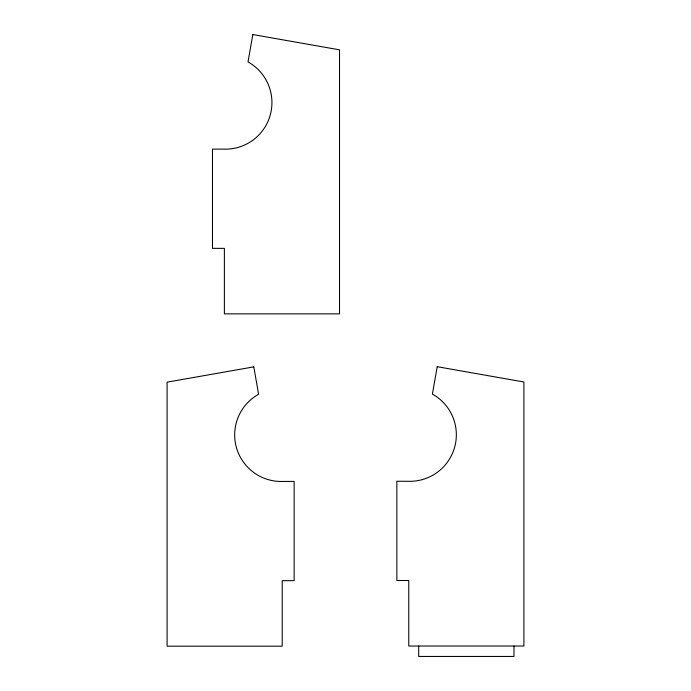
<?xml version="1.0" encoding="UTF-8"?>
<svg xmlns="http://www.w3.org/2000/svg" width="691" height="691" viewBox="0 0 691 691"><rect width="100%" height="100%" fill="white"/><g stroke="black" fill="none" stroke-linecap="round" stroke-linejoin="round"><path stroke-width="1.04" d="M513.983 646.025L513.983 656.45L418.694 656.45L418.694 646.025M252.837 34.55L248.009 61.922A46.556 46.556 0 0 1 223.625 149.135L212.474 149.092L212.474 248.354L224.385 248.354L224.385 313.861L339.523 313.861L339.523 49.838L252.837 34.55M437.222 366.705L432.393 394.077A46.556 46.556 0 0 1 408.01 481.299L396.859 481.256L396.859 580.509L408.77 580.509L408.77 646.025L523.908 646.025L523.908 381.993L437.222 366.705M253.778 366.869L167.092 382.158L167.092 646.18L282.23 646.18L282.23 580.673L294.141 580.673L294.141 481.411L282.99 481.454A46.556 46.556 0 0 1 258.607 394.241L253.778 366.869"/></g></svg>
